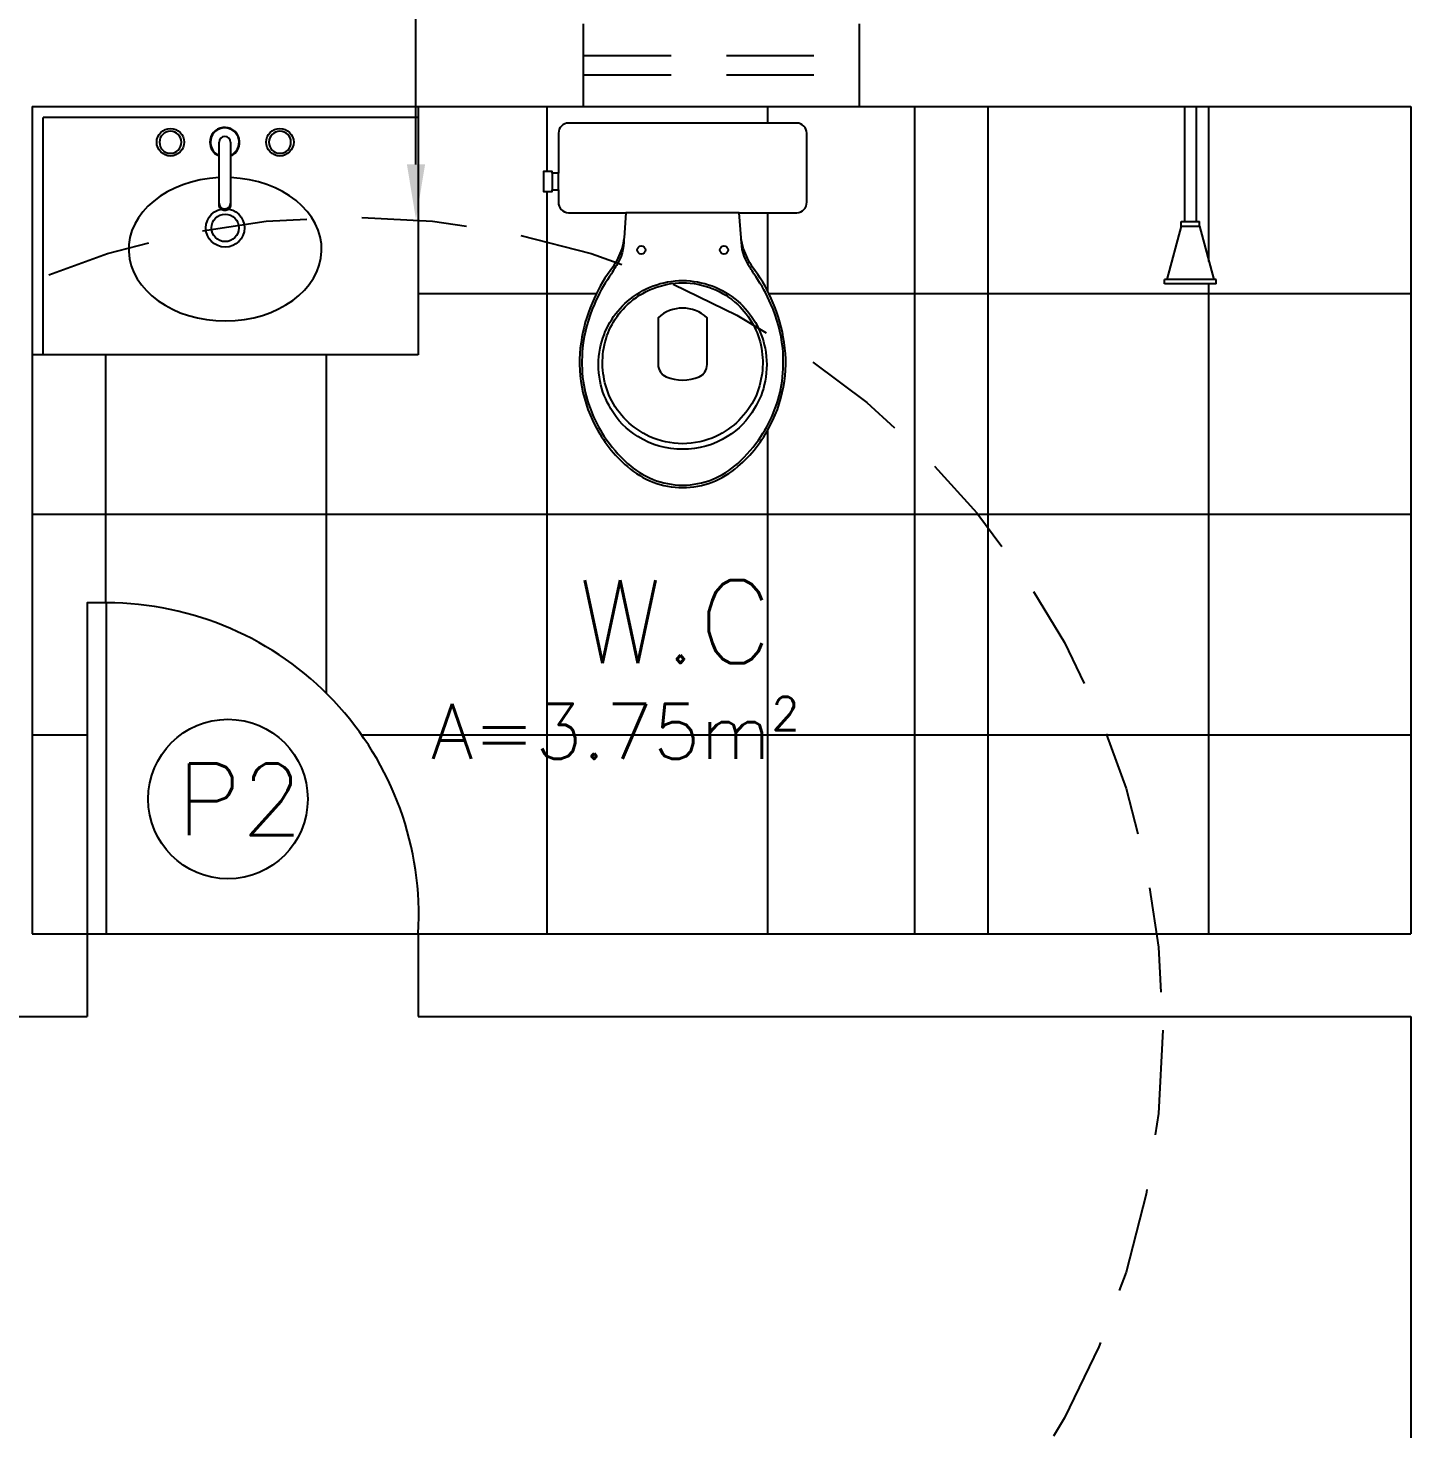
# Model space of a CAD drawing. Header units: millimetres. Extents: x 45003 to 46969, y 6653 to 6979.
# Drawn here: x 45053.859 to 45056.374, y 6876.341 to 6878.882 of the extents above; entities that cross this region are included whole.
import ezdxf
from ezdxf import colors
from ezdxf.entities.mleader import LeaderData, LeaderLine
from ezdxf.math import Vec2, Vec3

# ---------------------------------------------------------------- set-up
doc = ezdxf.new("R2010")
doc.units = ezdxf.units.MM
doc.linetypes.add('HIDDEN', pattern=[9.525, 6.35, -3.175])
for name, color, linetype in [('ARQ-ALVENARIA', 4, 'Continuous'), ('ARQ-COTAS', 30, 'Continuous'), ('ARQ-ESQ-01', 1, 'Continuous'), ('ARQ-ESQ-02', 2, 'Continuous'), ('ARQ-HACHURA', 253, 'Continuous'), ('ARQ-PENA-FINA-CINZA', 8, 'Continuous'), ('ARQ-PROJ-01', 1, 'HIDDEN'), ('ARQ-PÇ-HIDROSSAN', 7, 'Continuous'), ('ARQ-TEXTO2', 2, 'Continuous'), ('ARQ-TEXTO3', 3, 'Continuous')]:
    doc.layers.add(name, color=color, linetype=linetype)
doc.styles.add('ROMANS', font='romans.shx')
doc.styles.add('Romans_Anot', font='romans.shx')

# ---------------------------------------------------------------- blocks, each defined once
blk = doc.blocks.new('chuv-01-planta')
for p, q in [((-0.3216, -0.0467), (-0.3216, 0.0467)), ((-0.3216, 0.0467), (-0.3133, 0.0467)), ((-0.3133, -0.0467), (-0.3133, 0.0467)), ((-0.2167, 0.0167), (-0.3133, 0.0425)), ((-0.2167, 0.0167), (-0.2083, 0.0167)), ((-0.2167, 0.0167), (-0.2167, -0.0167)), ((-0.2083, 0.0167), (-0.2083, -0.0167)), ((0, 0.0106), (-0.2083, 0.0106)), ((0, 0.0106), (0, -0.0106)), ((-0.2167, -0.0167), (-0.3133, -0.0425)), ((-0.2167, -0.0167), (-0.2083, -0.0167)), ((0, -0.0106), (-0.2083, -0.0106)), ((-0.3216, -0.0467), (-0.3133, -0.0467))]:
    blk.add_line(p, q)
blk = doc.blocks.new('cx-ac-01-planta')
for points in [[(0.661, 0, 0.182004), (0.623, 0.1, 0.098298), (0.548, 0.159, 0.085166), (0.468, 0.1845, 0.08648), (0.388, 0.1825, 0.067868), (0.318, 0.1605, 0.06199), (0.261, 0.1265, -0.060779), (0.228, 0.1105, -0.023796), (0.208, 0.106), (0.1625, 0.1028), (0.1625, 0.207, 0.424217), (0.1435, 0.225), (0.121, 0.225), (0.091, 0.225), (0.018, 0.225, 0.418036), (0, 0.207), (0, 0), (0, -0.207, 0.418036), (0.018, -0.225), (0.091, -0.225), (0.091, -0.2365), (0.088, -0.2365), (0.088, -0.2525), (0.106, -0.2525), (0.124, -0.2525), (0.124, -0.2365), (0.121, -0.2365), (0.121, -0.225), (0.1435, -0.225, 0.424217), (0.1625, -0.207), (0.1625, -0.1028), (0.208, -0.106, -0.023796), (0.228, -0.1105, -0.060779), (0.261, -0.1265, 0.06199), (0.318, -0.1605, 0.067868), (0.388, -0.1825, 0.08648), (0.468, -0.1845, 0.085166), (0.548, -0.159, 0.098298), (0.623, -0.1, 0.182004)], [(0.2855, 0, -0.18052), (0.323, 0.1, -0.167158), (0.408, 0.1495, -0.1), (0.468, 0.1495, -0.096291), (0.518, 0.13, -0.13332), (0.568, 0.081, -0.150886), (0.5915, 0, -0.150886), (0.568, -0.081, -0.13332), (0.518, -0.13, -0.096291), (0.468, -0.1495, -0.1), (0.408, -0.1495, -0.167158), (0.323, -0.1, -0.18052)], [(0.2895, 0, -0.186957), (0.329, 0.1, -0.162455), (0.408, 0.143, -0.149476), (0.498, 0.1315, -0.171119), (0.568, 0.0605, -0.104122), (0.5815, 0, -0.104122), (0.568, -0.0605, -0.171119), (0.498, -0.1315, -0.149476), (0.408, -0.143, -0.162455), (0.329, -0.1, -0.186957)], [(0.46, 0.03, 0.276984), (0.438, 0.0445), (0.353, 0.0445, 0.393258), (0.353, -0.0445), (0.438, -0.0445, 0.276984), (0.46, -0.03, 0.2)]]:
    blk.add_lwpolyline(points, format="xyb", close=True)
blk.add_lwpolyline([(0.21, -0.1064, -0.148706), (0.258, -0.12, -0.01798), (0.278, -0.1325, 0.048524), (0.328, -0.16, 0.075808), (0.408, -0.1815, 0.05), (0.468, -0.1805, 0.109053), (0.568, -0.142, 0.065752), (0.617, -0.1, 0.186957), (0.6565, 0, 0.186957), (0.617, 0.1, 0.065752), (0.568, 0.142, 0.109053), (0.468, 0.1805, 0.05), (0.408, 0.1815, 0.075808), (0.328, 0.16, 0.048524), (0.278, 0.1325, -0.01798), (0.258, 0.12, -0.148706), (0.21, 0.1064, -0.148706)], format="xyb")
for points in [[(0.1625, 0.1028), (0.1625, 0), (0.1625, -0.1028)], [(0.121, -0.225), (0.091, -0.225)], [(0.091, -0.2365), (0.121, -0.2365)]]:
    blk.add_lwpolyline(points)
for centre in [(0.23, 0.075), (0.23, -0.075)]:
    blk.add_circle(centre, 0.0075)

msp = doc.modelspace()

# ---------------------------------------------------------------- hatches: boundary and pattern name
at = {"layer": 'ARQ-HACHURA'}
h = msp.add_hatch(dxfattribs=at)
h.set_pattern_fill('_USER', color=256, scale=0.4, double=1, pattern_type=0)
h.set_pattern_definition([(0, (0, 0), (0, 0.4), []), (90, (0, 0), (-0.4, 2e-17), [])])
h.paths.add_polyline_path([(45055.4665, 6878.7393), (45055.3665, 6878.7393), (45054.8665, 6878.7393), (45054.5665, 6878.7393), (45054.5665, 6878.2893), (45053.8665, 6878.2893), (45053.8665, 6877.2393), (45053.9665, 6877.2393), (45053.9665, 6877.8393), (45054.0015, 6877.8393, -0.431918), (45054.5665, 6877.2393), (45055.4665, 6877.2393)])
h.paths.add_polyline_path([(45054.887, 6878.1613, -0.085166), (45054.8615, 6878.2413, -0.08648), (45054.8635, 6878.3213, -0.067868), (45054.8855, 6878.3913, -0.06199), (45054.9195, 6878.4483, 0.060779), (45054.9355, 6878.4813, 0.023796), (45054.94, 6878.5013), (45054.9432, 6878.5468), (45054.8394, 6878.5468, -0.40428), (45054.821, 6878.5642), (45054.821, 6878.5883), (45054.8095, 6878.5883), (45054.8095, 6878.5853), (45054.7935, 6878.5853), (45054.7935, 6878.6033), (45054.7935, 6878.6213), (45054.8095, 6878.6213), (45054.821, 6878.6183), (45054.821, 6878.6913, -0.414559), (45054.8388, 6878.7093), (45055.046, 6878.7093), (45055.253, 6878.7093, -0.413869), (45055.271, 6878.6916), (45055.271, 6878.6183), (45055.271, 6878.5883), (45055.271, 6878.5658, -0.424217), (45055.253, 6878.5468), (45055.1488, 6878.5468), (45055.152, 6878.5013, 0.023796), (45055.1565, 6878.4813, 0.060779), (45055.1725, 6878.4483, -0.06199), (45055.2065, 6878.3913, -0.067868), (45055.2285, 6878.3213, -0.08648), (45055.2305, 6878.2413, -0.085166), (45055.205, 6878.1613, -0.098298), (45055.146, 6878.0863, -0.182004), (45055.046, 6878.0483, -0.182004), (45054.946, 6878.0863, -0.098298)], flags=16)
h.paths.add_polyline_path([(45054.916, 6878.1913, -0.096291), (45054.8965, 6878.2413, -0.1), (45054.8965, 6878.3013, -0.167158), (45054.946, 6878.3863, -0.18052), (45055.046, 6878.4238, -0.18052), (45055.146, 6878.3863, -0.167158), (45055.1955, 6878.3013, -0.1), (45055.1955, 6878.2413, -0.096291), (45055.176, 6878.1913, -0.13332), (45055.127, 6878.1413, -0.150886), (45055.046, 6878.1178, -0.150886), (45054.965, 6878.1413, -0.13332)], flags=0)
h.paths.add_polyline_path([(45054.9145, 6878.2113, -0.149476), (45054.903, 6878.3013, -0.162455), (45054.946, 6878.3803, -0.186957), (45055.046, 6878.4198, -0.186957), (45055.146, 6878.3803, -0.162455), (45055.189, 6878.3013, -0.149476), (45055.1775, 6878.2113, -0.171119), (45055.1065, 6878.1413, -0.104122), (45055.046, 6878.1278, -0.104122), (45054.9855, 6878.1413, -0.171119)], flags=0)
h.paths.add_polyline_path([(45055.0015, 6878.2713), (45055.0015, 6878.3563, -0.393258), (45055.0905, 6878.3563), (45055.0905, 6878.2735, -0.299905), (45055.076, 6878.2493, -0.2), (45055.016, 6878.2493, -0.276984)], flags=0)
h.paths.add_polyline_path([(45054.9635, 6878.4793, -1), (45054.9785, 6878.4793, -1)], flags=0)
h.paths.add_polyline_path([(45055.1135, 6878.4793, -1), (45055.1285, 6878.4793, -1)], flags=0)
h.paths.add_polyline_path([(45056.3665, 6878.7393), (45055.9771, 6878.7393), (45055.9771, 6878.531), (45055.9831, 6878.531), (45055.9831, 6878.5226), (45056.009, 6878.4261), (45056.0132, 6878.4261), (45056.0132, 6878.4177), (45055.9198, 6878.4177), (45055.9198, 6878.4261), (45055.9239, 6878.4261), (45055.9498, 6878.5226), (45055.9498, 6878.531), (45055.9559, 6878.531), (45055.9559, 6878.7393), (45055.4665, 6878.7393), (45055.4665, 6877.2393), (45056.3665, 6877.2393)])
h.paths.add_polyline_path([(45054.5646, 6877.5063), (45055.3385, 6877.5063), (45055.3385, 6877.6813), (45054.5646, 6877.6813)], flags=24)
h.paths.add_polyline_path([(45054.8164, 6877.6927), (45055.2485, 6877.6927), (45055.2485, 6877.9177), (45054.8164, 6877.9177)], flags=24)

# ---------------------------------------------------------------- linework, layer by layer
at = {"layer": 'ARQ-ALVENARIA'}
for p, q in [((45054.8665, 6878.7393), (45054.8665, 6878.8893)), ((45055.3665, 6878.7393), (45055.3665, 6878.8893)), ((45053.8665, 6878.7393), (45054.8665, 6878.7393)), ((45053.8665, 6878.7393), (45053.8665, 6877.2393)), ((45055.3665, 6878.7393), (45056.3665, 6878.7393)), ((45056.3665, 6878.7393), (45056.3665, 6877.2393)), ((45053.8665, 6877.2393), (45053.9665, 6877.2393)), ((45053.9665, 6877.2393), (45053.9665, 6877.0893)), ((45054.5665, 6877.2393), (45056.3665, 6877.2393)), ((45054.5665, 6877.2393), (45054.5665, 6877.0893)), ((45053.7165, 6877.0893), (45053.9665, 6877.0893)), ((45054.5665, 6877.0893), (45056.3665, 6877.0893)), ((45056.3665, 6877.0893), (45056.3665, 6873.3893))]:
    msp.add_line(p, q, dxfattribs=at)
at = {"layer": 'ARQ-ESQ-01'}
msp.add_line((45054.8665, 6878.7393), (45055.3665, 6878.7393), dxfattribs=at)
at = {"layer": 'ARQ-ESQ-01', "ltscale": 0.03}
msp.add_circle((45054.2215, 6877.4835), 0.1447, dxfattribs=at)
at = {"layer": 'ARQ-ESQ-01'}
msp.add_arc((45054.0015, 6877.2733), 0.566, 356.5584, 90, dxfattribs=at)
at = {"layer": 'ARQ-ESQ-02'}
msp.add_lwpolyline([(45053.9665, 6877.2393), (45054.0015, 6877.2393), (45054.0015, 6877.8393), (45053.9665, 6877.8393)], close=True, dxfattribs=at)
at = {"layer": 'ARQ-PENA-FINA-CINZA'}
msp.add_line((45054.0015, 6877.2393), (45054.5665, 6877.2393), dxfattribs=at)
at = {"layer": 'ARQ-PROJ-01', "ltscale": 0.025}
for p, q in [((45054.8665, 6878.8318), (45055.3665, 6878.8318)), ((45054.8665, 6878.7968), (45055.3665, 6878.7968))]:
    msp.add_line(p, q, dxfattribs=at)
at = {"layer": 'ARQ-PROJ-01', "ltscale": 0.03}
msp.add_circle((45054.4415, 6877.0643), 1.475, dxfattribs=at)
at = {"layer": 'ARQ-PÇ-HIDROSSAN', "ltscale": 0.03}
for p, q in [((45054.5665, 6878.7393), (45054.5665, 6878.2893)), ((45054.5665, 6878.7193), (45053.8865, 6878.7193)), ((45053.8865, 6878.2893), (45053.8865, 6878.7193)), ((45054.5665, 6878.2893), (45053.8665, 6878.2893))]:
    msp.add_line(p, q, dxfattribs=at)
at = {"layer": 'ARQ-PÇ-HIDROSSAN'}
for p, q in [((45055.4665, 6878.7393), (45055.4665, 6877.2393)), ((45054.2055, 6878.5642), (45054.2055, 6878.6747)), ((45054.2261, 6878.6747), (45054.2261, 6878.5642)), ((45054.2055, 6878.5629), (45054.2055, 6878.5642)), ((45054.2055, 6878.5611), (45054.2055, 6878.5622)), ((45054.2261, 6878.5642), (45054.2261, 6878.5629)), ((45054.2261, 6878.5622), (45054.2261, 6878.5611))]:
    msp.add_line(p, q, dxfattribs=at)
for points in [[(45054.2055, 6878.5642, 0), (45054.2055, 6878.5642, 0)], [(45054.2055, 6878.5642, 0), (45054.2056, 6878.5624, 0), (45054.2061, 6878.5607, 0), (45054.2069, 6878.5591, 0), (45054.2079, 6878.5576, 0), (45054.2092, 6878.5563, 0), (45054.2107, 6878.5553, 0), (45054.2123, 6878.5545, 0), (45054.214, 6878.5541, 0), (45054.2158, 6878.5539, 0)], [(45054.2261, 6878.5629, 0), (45054.226, 6878.5611, 0), (45054.2255, 6878.5593, 0), (45054.2247, 6878.5577, 0), (45054.2237, 6878.5563, 0), (45054.2224, 6878.555, 0), (45054.221, 6878.554, 0), (45054.2193, 6878.5532, 0), (45054.2176, 6878.5527, 0), (45054.2158, 6878.5526, 0), (45054.214, 6878.5527, 0), (45054.2123, 6878.5532, 0), (45054.2106, 6878.554, 0), (45054.2092, 6878.555, 0), (45054.2079, 6878.5563, 0), (45054.2069, 6878.5577, 0), (45054.2061, 6878.5593, 0), (45054.2056, 6878.5611, 0), (45054.2055, 6878.5629, 0)], [(45054.2261, 6878.5611, 0), (45054.2259, 6878.5593, 0), (45054.2255, 6878.5575, 0), (45054.2247, 6878.5559, 0), (45054.2237, 6878.5545, 0), (45054.2224, 6878.5532, 0), (45054.221, 6878.5522, 0), (45054.2193, 6878.5514, 0), (45054.2176, 6878.5509, 0), (45054.2158, 6878.5508, 0), (45054.214, 6878.5509, 0), (45054.2123, 6878.5514, 0), (45054.2106, 6878.5522, 0), (45054.2092, 6878.5532, 0), (45054.2079, 6878.5545, 0), (45054.2069, 6878.5559, 0), (45054.2061, 6878.5575, 0), (45054.2057, 6878.5593, 0), (45054.2055, 6878.5611, 0)], [(45054.2057, 6878.5606, 0), (45054.2063, 6878.5588, 0), (45054.2071, 6878.5573, 0), (45054.2082, 6878.5558, 0), (45054.2095, 6878.5546, 0), (45054.211, 6878.5537, 0), (45054.2127, 6878.553, 0), (45054.2144, 6878.5526, 0), (45054.2158, 6878.5525, 0)], [(45054.2158, 6878.5539, 0), (45054.2176, 6878.5541, 0), (45054.2193, 6878.5546, 0), (45054.221, 6878.5553, 0), (45054.2224, 6878.5563, 0), (45054.2237, 6878.5576, 0), (45054.2247, 6878.5591, 0), (45054.2255, 6878.5607, 0), (45054.226, 6878.5624, 0), (45054.2261, 6878.5642, 0)], [(45054.2158, 6878.5525, 0), (45054.2176, 6878.5526, 0), (45054.2193, 6878.5531, 0), (45054.221, 6878.5539, 0), (45054.2224, 6878.5549, 0), (45054.2237, 6878.5562, 0), (45054.2247, 6878.5576, 0), (45054.2255, 6878.5592, 0), (45054.2259, 6878.5606, 0)]]:
    msp.add_polyline3d(points, dxfattribs=at)
for centre in [(45054.1173, 6878.6747), (45054.3157, 6878.6747)]:
    msp.add_circle(centre, 0.025, dxfattribs=at)
at = {"layer": 'ARQ-PÇ-HIDROSSAN', "ltscale": 0.03}
for radius in [0.0349, 0.0249]:
    msp.add_circle((45054.2165, 6878.5193), radius, dxfattribs=at)
at = {"layer": 'ARQ-PÇ-HIDROSSAN'}
for centre, radius, start, end in [((45054.2157, 6878.6747), 0.027, 292.6883, 180), ((45054.2157, 6878.6747), 0.026, 293.6074, 246.7721), ((45054.1173, 6878.6747), 0.02, 90, 0), ((45054.1173, 6878.6747), 0.02, 90, 270), ((45054.1173, 6878.6747), 0.02, 0, 90), ((45054.1173, 6878.6747), 0.02, 270, 0), ((45054.2157, 6878.6747), 0.027, 180, 247.6771), ((45054.2158, 6878.6747), 0.0103, 0, 180), ((45054.3157, 6878.6747), 0.02, 90, 180), ((45054.3157, 6878.6747), 0.02, 180, 90), ((45054.3157, 6878.6747), 0.02, 180, 270), ((45054.3157, 6878.6747), 0.02, 270, 90)]:
    msp.add_arc(centre, radius, start, end, dxfattribs=at)
at = {"layer": 'ARQ-PÇ-HIDROSSAN', "ltscale": 0.03}
msp.add_ellipse((45054.2165, 6878.4807), major_axis=(-0.175, 0), ratio=0.742857, start_param=4.775358, end_param=10.940424, dxfattribs=at)

# ---------------------------------------------------------------- block references
at = {"layer": 'ARQ-PÇ-HIDROSSAN'}
for name, p, rotation in [('chuv-01-planta', (45055.9665, 6878.7393), 90.00000000000001), ('cx-ac-01-planta', (45055.046, 6878.7093), 270)]:
    msp.add_blockref(name, p, dxfattribs=dict(at, rotation=rotation))

# ---------------------------------------------------------------- texts
at = {"layer": 'ARQ-TEXTO2', "insert": (45054.5896, 6877.6563), "char_height": 0.1, "attachment_point": 1, "style": 'ROMANS'}
msp.add_mtext('A=3.75m²', dxfattribs=at)
at = {"layer": 'ARQ-TEXTO2', "insert": (45054.1287, 6877.5477), "char_height": 0.13, "width": 0.199395, "attachment_point": 1, "style": 'ROMANS'}
msp.add_mtext('P2', dxfattribs=at)
at = {"layer": 'ARQ-TEXTO3', "insert": (45055.0324, 6877.8052), "char_height": 0.15, "attachment_point": 5, "style": 'ROMANS'}
msp.add_mtext('W.C', dxfattribs=at)

# ---------------------------------------------------------------- leaders
at = {"layer": 'ARQ-COTAS'}
ml = msp.add_multileader_mtext('Standard', dxfattribs=at)
ml.set_content("POJETÇÃO CAIXA D'ÁGUA \\P10.000L", color=2, style='Romans_Anot')
ml.set_leader_properties(color=256, linetype='ByLayer', lineweight=-1)
ml.build(insert=Vec2(0, 0))
ml.multileader.update_dxf_attribs({"dogleg_length": 0.3, "arrow_head_size": 0.1, "scale": 0.5})
ctx = ml.context
ctx.base_point, ctx.scale, ctx.char_height, ctx.arrow_head_size, ctx.landing_gap_size, ctx.plane_origin = Vec3(45054.7125, 6881.0266), 0.5, 0.1, 0.1, 0.075, Vec3(45054.5625, 6879.1505)
notes = []
notes.append((ctx, [(0, (1, 1, 0), (45054.5625, 6881.0266), (1, 0), 0.15, [(0, [(45054.5625, 6878.5343)], 0, [])])]))
ctx.mtext.insert, ctx.mtext.flow_direction = Vec3(45054.7875, 6881.0766), 5
ml = msp.add_multileader_mtext('Standard', dxfattribs=at)
ml.set_content("PILAR \\PCAIXA D'ÁGUA", color=2, style='Romans_Anot')
ml.set_leader_properties(color=256, linetype='ByLayer', lineweight=-1)
ml.build(insert=Vec2(0, 0))
ml.multileader.update_dxf_attribs({"dogleg_length": 0.3, "arrow_head_size": 0.1, "scale": 0.5})
ctx = ml.context
ctx.base_point, ctx.scale, ctx.char_height, ctx.arrow_head_size, ctx.landing_gap_size, ctx.plane_origin = Vec3(45053.3188, 6880.8459), 0.5, 0.1, 0.1, 0.075, Vec3(45052.4415, 6878.8743)
notes.append((ctx, [(0, (1, 1, 0), (45053.1688, 6880.8459), (1, 0), 0.15, [(0, [(45052.4415, 6878.8743)], 0, [])])]))
ctx.mtext.insert, ctx.mtext.flow_direction = Vec3(45053.3938, 6880.8959), 5
for ctx, leaders in notes:
    for number, flags, end, landing, length, lines in leaders:
        leader = LeaderData()
        leader.index, (leader.has_last_leader_line, leader.has_dogleg_vector, leader.attachment_direction) = number, flags
        leader.last_leader_point, leader.dogleg_vector, leader.dogleg_length = Vec3(end), Vec3(landing), length
        for number, points, colour, breaks in lines:
            line = LeaderLine()
            line.index, line.vertices, line.color, line.breaks = number, Vec3.list(points), colors.encode_raw_color(colour), breaks
            leader.lines.append(line)
        ctx.leaders.append(leader)

doc.saveas('drawing.dxf')
